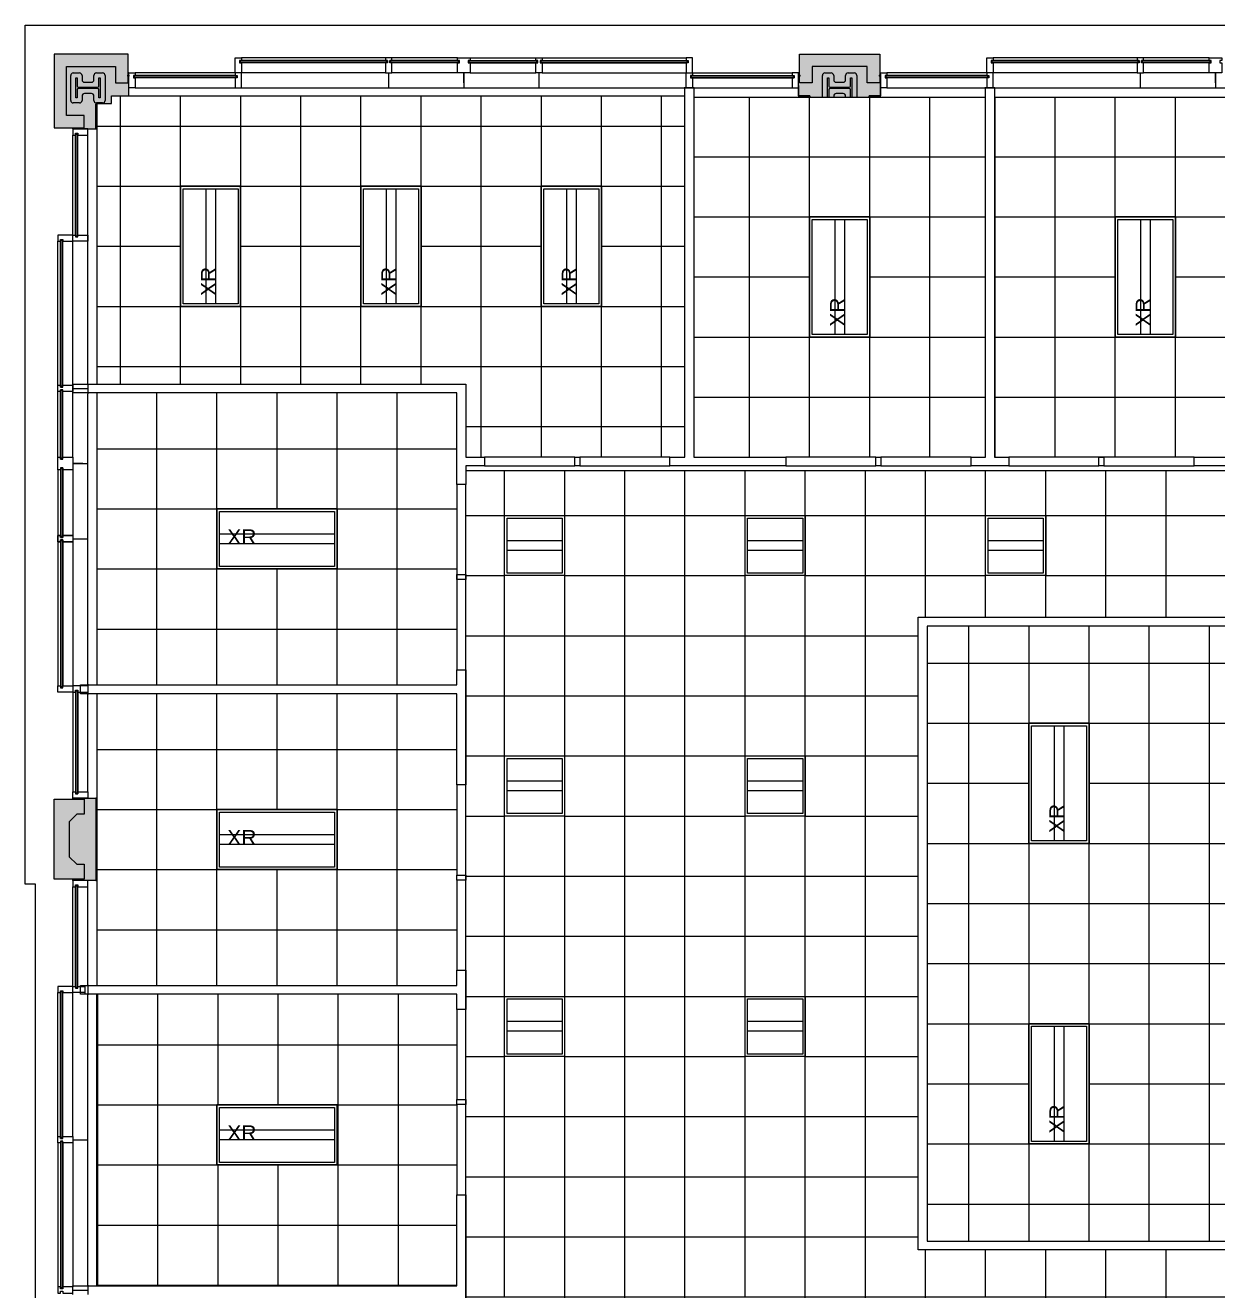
# Model space of a CAD drawing. Header units: inches. Extents: x 1724 to 6154, y -664 to 702.
# Drawn here: x 1724 to 2200, y 197 to 702 of the extents above; entities that cross this region are included whole.
import ezdxf

# ---------------------------------------------------------------- set-up
doc = ezdxf.new("R2010")
doc.units = ezdxf.units.IN
doc.header["$MEASUREMENT"] = 0
for name, color, linetype, lineweight in [('A-ANNO-NOTE', 131, 'Continuous', 9), ('A-CLNG', 13, 'Continuous', 9), ('A-CLNG-PATT', 13, 'Continuous', 9), ('A-WALL', 250, 'Continuous', 9), ('B-BASE', 250, 'Continuous', 9), ('E-LITE-EQPM', 33, 'Continuous', 9), ('I-WALL', 2, 'Continuous', 9), ('NABCA_dwg', 8, 'Continuous', 9), ('NB-PART-GWB', 250, 'Continuous', 9), ('NB-ROD-SEAL', 250, 'Continuous', 9), ('NB-WALL-EXT', 250, 'Continuous', 9), ('NB-WIND-EXT', 250, 'Continuous', 9), ('NB-WIND-MULL', 250, 'Continuous', 9), ('NB-WIND-SILL', 250, 'Continuous', 9)]:
    doc.layers.add(name, color=color, linetype=linetype, lineweight=lineweight)
doc.styles.add('Arial', font='arial.ttf', dxfattribs={"height": 6})

# ---------------------------------------------------------------- blocks, each defined once
blk = doc.blocks.new('Rectangular Ceiling Light - Recessed - New 2_x2_ - BASKET-2442823-Reflected Ceiling Plan')
at = {"layer": 'E-LITE-EQPM', "lineweight": 20}
for p, q in [((-12.74, -14.34), (-12.74, 9.66)), ((-12.74, 9.66), (11.26, 9.66)), ((-12.74, -14.34), (-12.74, 9.66)), ((-12.74, 9.66), (11.26, 9.66)), ((-11.74, -13.34), (-11.74, 8.66)), ((-11.74, 8.66), (10.26, 8.66)), ((10.26, 8.66), (10.26, -13.34)), ((11.26, 9.66), (11.26, -14.34)), ((11.26, 9.66), (11.26, -14.34)), ((10.26, -0.42), (-11.74, -0.42)), ((10.26, -4.26), (-11.74, -4.26)), ((11.26, -14.34), (-12.74, -14.34)), ((11.26, -14.34), (-12.74, -14.34)), ((10.26, -13.34), (-11.74, -13.34))]:
    blk.add_line(p, q, dxfattribs=at)
blk = doc.blocks.new('Rectangular Ceiling Light - Recessed - Existing Relocated 2_x4_ - BASKET-2505325-Reflected Ceiling Plan')
at = {"layer": 'E-LITE-EQPM', "lineweight": 20}
for p, q in [((-24.74, -14.34), (-24.74, 9.66)), ((-24.74, 9.66), (23.26, 9.66)), ((-23.74, -13.34), (-23.74, 8.66)), ((-23.74, 8.66), (22.26, 8.66)), ((22.26, 8.66), (22.26, -13.34)), ((23.26, 9.66), (23.26, -14.34)), ((22.26, -0.42), (-23.74, -0.42)), ((22.26, -4.26), (-23.74, -4.26)), ((23.26, -14.34), (-24.74, -14.34)), ((22.26, -13.34), (-23.74, -13.34))]:
    blk.add_line(p, q, dxfattribs=at)
blk = doc.blocks.new('NABCA_dwg_MA-2900-8th-120718_dwg-2391440-New Construction - Test Fit Plan-2421454-Reflected Ceiling Plan')
at = {"layer": 'B-BASE'}
for points in [[(-8359.21, -2579.48), (-8350.09, -2579.48), (-8350.09, -2569.6), (-8349.59, -2569.6), (-8349.59, -2569.35), (-8343.75, -2569.35), (-8343.75, -2566.23), (-8336.84, -2566.23), (-8336.84, -2557.1), (-8337.21, -2557.08), (-8337.21, -2549.6), (-8366.71, -2549.6), (-8366.71, -2579.1), (-8359.21, -2579.1)], [(-8060.93, -2566.73), (-8041.38, -2566.73), (-8041.38, -2566.23), (-8036.91, -2566.23), (-8036.91, -2557.68), (-8037.21, -2557.08), (-8037.21, -2549.6), (-8069.21, -2549.6), (-8069.21, -2557.1), (-8069.59, -2557.1), (-8069.59, -2566.23), (-8065.04, -2566.23), (-8065.04, -2566.73)], [(-8356.21, -2879.58), (-8350.09, -2879.58), (-8350.09, -2846.73), (-8359.21, -2846.73), (-8359.21, -2847.08), (-8366.71, -2847.08), (-8366.71, -2879.08), (-8359.21, -2879.08), (-8359.21, -2879.58), (-8359.09, -2879.58)]]:
    blk.add_hatch(color=256, dxfattribs=at).paths.add_polyline_path(points, flags=0)
for p, q in [((-8360.08, -2568.08), (-8360.08, -2558.12)), ((-8359.08, -2557.12), (-8356.58, -2557.12)), ((-8355.58, -2558.12), (-8355.58, -2559.85)), ((-8354.58, -2560.85), (-8351.85, -2560.85)), ((-8350.85, -2559.85), (-8350.85, -2558.12)), ((-8349.85, -2557.12), (-8347.35, -2557.12)), ((-8346.35, -2558.12), (-8346.35, -2568.08)), ((-8336.84, -2566.23), (-8336.84, -2561.6)), ((-8060.08, -2566.73), (-8060.08, -2558.12)), ((-8059.08, -2557.12), (-8056.58, -2557.12)), ((-8055.58, -2558.12), (-8055.58, -2559.85)), ((-8054.58, -2560.85), (-8051.85, -2560.85)), ((-8050.85, -2559.85), (-8050.85, -2558.12)), ((-8049.85, -2557.12), (-8047.35, -2557.12)), ((-8046.35, -2558.12), (-8046.35, -2566.73)), ((-8357.08, -2562.85), (-8349.35, -2562.85)), ((-8349.35, -2563.35), (-8357.08, -2563.35)), ((-8355.58, -2566.35), (-8355.58, -2568.08)), ((-8351.85, -2565.35), (-8354.58, -2565.35)), ((-8350.85, -2568.08), (-8350.85, -2566.35)), ((-8057.58, -2563.85), (-8057.58, -2566.73)), ((-8057.08, -2562.85), (-8049.35, -2562.85)), ((-8049.35, -2563.35), (-8057.08, -2563.35)), ((-8055.58, -2566.35), (-8055.58, -2566.73)), ((-8051.85, -2565.35), (-8054.58, -2565.35)), ((-8050.85, -2566.73), (-8050.85, -2566.35)), ((-8048.85, -2566.73), (-8048.85, -2563.85)), ((-8356.58, -2569.08), (-8359.08, -2569.08)), ((-8347.35, -2569.08), (-8349.85, -2569.08)), ((-8350.09, -2879.58), (-8354.71, -2879.58)), ((-8358.01, -2881.7), (-8357.41, -2881.7)), ((-8353.21, -2921.22), (-8353.21, -2882.08)), ((-8363.41, -2923.98), (-8364.01, -2923.98)), ((-8357.41, -2922.23), (-8358.01, -2922.23)), ((-8356.21, -2921.85), (-8354.4, -2921.85)), ((-8354.4, -2924.35), (-8356.21, -2924.35)), ((-8354.4, -2921.4), (-8354.4, -2921.47)), ((-8354.4, -2921.47), (-8354.4, -2924.9)), ((-8353.21, -3041.19), (-8353.21, -2925.22)), ((-8365.21, -2984.35), (-8365.21, -3041.85)), ((-8363.41, -2982.23), (-8364.01, -2982.23)), ((-8363.41, -2983.98), (-8364.01, -2983.98)), ((-8359.21, -2983.1), (-8353.21, -2983.1)), ((-8359.21, -2984.35), (-8359.21, -3041.35)), ((-8359.21, -3041.35), (-8359.21, -3041.85)), ((-8363.41, -3042.23), (-8364.01, -3042.23)), ((-8359.21, -3044.35), (-8359.21, -3041.85)), ((-8359.21, -3043.1), (-8353.21, -3043.1))]:
    blk.add_line(p, q, dxfattribs=at)
at = {"layer": 'B-BASE', "flags": 128}
for points in [[(-5935.21, -3896.6), (-5935.21, -3904.1), (-8374.21, -3904.1), (-8374.21, -2881.08), (-8378.21, -2881.08), (-8378.21, -2538.1), (-5818.21, -2538.1), (-5818.21, -2548.1)], [(-8354.66, -2574.1), (-8361.71, -2574.1), (-8361.71, -2554.6), (-8342.21, -2554.6), (-8342.21, -2561.1), (-8337.21, -2561.1), (-8337.21, -2549.6), (-8366.71, -2549.6), (-8366.71, -2579.1), (-8359.21, -2579.1), (-8359.21, -2579.48), (-8350.09, -2579.48), (-8350.09, -2569.6), (-8349.59, -2569.6)], [(-8336.84, -2566.23), (-8336.84, -2557.1), (-8337.21, -2557.1), (-8337.21, -2549.6), (-8366.71, -2549.6), (-8366.71, -2579.1), (-8354.66, -2579.1), (-8354.66, -2574.1)], [(-8065.04, -2566.73), (-8065.04, -2566.23), (-8069.59, -2566.23), (-8069.59, -2557.1), (-8069.21, -2557.1), (-8069.21, -2549.6), (-8037.21, -2549.6), (-8037.21, -2557.1), (-8036.91, -2557.68), (-8036.91, -2566.23), (-8041.38, -2566.23), (-8041.38, -2566.73)], [(-8357.58, -2563.85), (-8357.58, -2567.08), (-8358.08, -2567.08), (-8358.08, -2559.12), (-8357.58, -2559.12), (-8357.58, -2562.35)], [(-8348.85, -2562.35), (-8348.85, -2559.12), (-8348.35, -2559.12), (-8348.35, -2567.08), (-8348.85, -2567.08), (-8348.85, -2563.85)], [(-8058.08, -2566.73), (-8058.08, -2559.12), (-8057.58, -2559.12), (-8057.58, -2562.35)], [(-8048.85, -2562.35), (-8048.85, -2559.12), (-8048.35, -2559.12), (-8048.35, -2566.73)], [(-8354.71, -2579.48), (-8350.09, -2579.48), (-8350.09, -2569.6), (-8349.59, -2569.6)], [(-8353.21, -2846.73), (-8350.09, -2846.73), (-8350.09, -2879.58), (-8349.59, -2879.58)], [(-8359.21, -2981.85), (-8359.21, -2882.08), (-8358.21, -2882.08), (-8358.21, -2881.33), (-8357.21, -2881.33), (-8357.21, -2882.08), (-8353.21, -2882.08), (-8353.21, -2879.58), (-8359.21, -2879.58), (-8359.21, -2882.08)], [(-8365.21, -2981.85), (-8365.21, -2924.35), (-8364.21, -2924.35), (-8364.21, -2923.6), (-8363.21, -2923.6), (-8363.21, -2924.35), (-8359.21, -2924.35), (-8359.21, -2921.85), (-8365.21, -2921.85), (-8365.21, -2924.35)], [(-8356.21, -2924.35), (-8359.21, -2924.35), (-8359.21, -2921.85), (-8358.21, -2921.85), (-8358.21, -2922.6), (-8357.21, -2922.6), (-8357.21, -2921.85), (-8356.21, -2921.85)], [(-8363.21, -3042.6), (-8364.21, -3042.6), (-8364.21, -3041.85), (-8365.21, -3041.85), (-8365.21, -3044.35), (-8364.21, -3044.35), (-8364.21, -3043.6), (-8363.21, -3043.6), (-8363.21, -3044.35), (-8359.21, -3044.35)], [(-8359.21, -3041.85), (-8363.21, -3041.85), (-8363.21, -3042.6)]]:
    blk.add_lwpolyline(points, dxfattribs=at)
for points in [[(-8366.71, -2847.08), (-8359.21, -2847.08), (-8359.21, -2846.73), (-8350.09, -2846.73), (-8350.09, -2879.58), (-8359.21, -2879.58), (-8359.21, -2879.08), (-8366.71, -2879.08)], [(-8360.71, -2863.08), (-8360.71, -2870.08), (-8357.71, -2873.08), (-8354.71, -2873.08), (-8354.71, -2879.08), (-8366.71, -2879.08), (-8366.71, -2863.08), (-8366.71, -2847.08), (-8354.71, -2847.08), (-8354.71, -2853.08), (-8357.71, -2853.08), (-8360.71, -2856.08)], [(-8363.21, -2983.6), (-8364.21, -2983.6), (-8364.21, -2984.35), (-8365.21, -2984.35), (-8365.21, -2981.85), (-8364.21, -2981.85), (-8364.21, -2982.6), (-8363.21, -2982.6), (-8363.21, -2981.85), (-8359.21, -2981.85), (-8359.21, -2984.35), (-8363.21, -2984.35)]]:
    blk.add_lwpolyline(points, close=True, dxfattribs=at)
at = {"layer": 'B-BASE'}
for centre, radius, start, end in [((-8359.08, -2558.12), 1, 90, 180), ((-8356.58, -2558.12), 1, 0, 90), ((-8354.58, -2559.85), 1, 180, 270), ((-8351.85, -2559.85), 1, 270, 0), ((-8349.85, -2558.12), 1, 90, 180), ((-8347.35, -2558.12), 1, 0, 90), ((-8059.08, -2558.12), 1, 90, 180), ((-8056.58, -2558.12), 1, 0, 90), ((-8054.58, -2559.85), 1, 180, 270), ((-8051.85, -2559.85), 1, 270, 0), ((-8049.85, -2558.12), 1, 90, 180), ((-8047.35, -2558.12), 1, 0, 90), ((-8357.08, -2562.35), 0.5, 180, 270), ((-8357.08, -2563.85), 0.5, 90, 180), ((-8354.58, -2566.35), 1, 90, 180), ((-8351.85, -2566.35), 1, 0, 90), ((-8349.35, -2562.35), 0.5, 270, 0), ((-8349.35, -2563.85), 0.5, 0, 90), ((-8057.08, -2562.35), 0.5, 180, 270), ((-8057.08, -2563.85), 0.5, 90, 180), ((-8054.58, -2566.35), 1, 90, 180), ((-8051.85, -2566.35), 1, 0, 90), ((-8049.35, -2562.35), 0.5, 270, 0), ((-8049.35, -2563.85), 0.5, 0, 90), ((-8359.08, -2568.08), 1, 180, 270), ((-8356.58, -2568.08), 1, 270, 0), ((-8349.85, -2568.08), 1, 180, 270), ((-8347.35, -2568.08), 1, 270, 0), ((-8358.63, -2879.31), 0.419, 320.0218, 33.3522), ((-8358.5, -2879.31), 0.419, 320.0218, 33.3522), ((-8358.33, -2879.31), 0.419, 320.0218, 33.3522), ((-8358.13, -2879.31), 0.419, 320.0218, 33.3522), ((-8357.91, -2879.31), 0.419, 320.0218, 33.3522)]:
    blk.add_arc(centre, radius, start, end, dxfattribs=at)
blk.add_ellipse((-8357.07, -2879.32), major_axis=(0.333, 0), ratio=0.724983, dxfattribs=at)
at = {"layer": 'NB-PART-GWB', "flags": 128}
for points in [[(-8069.59, -2562.1), (-8069.59, -2566.23), (-8065.04, -2566.23), (-8065.04, -2566.73)], [(-8041.38, -2566.73), (-8041.38, -2566.23), (-8036.84, -2566.23), (-8036.84, -2562.1)]]:
    blk.add_lwpolyline(points, dxfattribs=at)
at = {"layer": 'NB-ROD-SEAL'}
for centre, start, end in [((-8337.11, -2556.81), 236.6478, 309.9782), ((-8337.11, -2556.94), 236.6478, 309.9782), ((-8337.11, -2557.11), 236.6478, 309.9782), ((-8337.11, -2557.3), 236.6478, 309.9782), ((-8337.11, -2557.53), 236.6478, 309.9782), ((-8069.32, -2556.78), 230.0218, 303.3522), ((-8069.32, -2556.92), 230.0218, 303.3522), ((-8069.32, -2557.08), 230.0218, 303.3522), ((-8069.32, -2557.28), 230.0218, 303.3522), ((-8069.32, -2557.5), 230.0218, 303.3522), ((-8037.11, -2556.81), 236.6478, 309.9782), ((-8037.11, -2556.94), 236.6478, 309.9782), ((-8037.11, -2557.11), 236.6478, 309.9782), ((-8037.11, -2557.3), 236.6478, 309.9782), ((-8037.11, -2557.53), 236.6478, 309.9782), ((-8359.53, -2579.21), 320.0218, 33.3522), ((-8359.4, -2579.21), 320.0218, 33.3522), ((-8359.23, -2579.21), 320.0218, 33.3522), ((-8359.04, -2579.21), 320.0218, 33.3522), ((-8358.81, -2579.21), 320.0218, 33.3522), ((-8359.51, -2847), 326.6478, 39.9782), ((-8359.37, -2847), 326.6478, 39.9782), ((-8359.2, -2847), 326.6478, 39.9782), ((-8359.01, -2847), 326.6478, 39.9782), ((-8358.78, -2847), 326.6478, 39.9782)]:
    blk.add_arc(centre, 0.419, start, end, dxfattribs=at)
for centre, major_axis in [((-8337.09, -2558.24), (0, 0.333)), ((-8069.33, -2558.21), (0, 0.333)), ((-8037.09, -2558.24), (0, 0.333)), ((-8358.1, -2579.22), (0.333, 0)), ((-8358.07, -2846.98), (0.333, 0))]:
    blk.add_ellipse(centre, major_axis=major_axis, ratio=0.724983, dxfattribs=at)
at = {"layer": 'NB-WALL-EXT', "flags": 128}
blk.add_lwpolyline([(-8069.21, -2549.6), (-8037.21, -2549.6), (-8037.21, -2561.1), (-8042.21, -2561.1), (-8042.21, -2554.6), (-8064.21, -2554.6), (-8064.21, -2561.1), (-8069.21, -2561.1)], close=True, dxfattribs=at)
at = {"layer": 'NB-WIND-EXT'}
for p, q in [((-8233.71, -2552.3), (-8292.71, -2552.3)), ((-8233.71, -2552.9), (-8292.71, -2552.9)), ((-8292.34, -2552.9), (-8292.34, -2552.3)), ((-8233.71, -2552.1), (-8291.96, -2552.1)), ((-8233.71, -2553.1), (-8291.96, -2553.1)), ((-8234.09, -2552.9), (-8234.09, -2552.3)), ((-8204.96, -2552.1), (-8232.71, -2552.1)), ((-8204.96, -2552.3), (-8232.71, -2552.3)), ((-8204.96, -2552.9), (-8232.71, -2552.9)), ((-8204.96, -2553.1), (-8232.71, -2553.1)), ((-8232.34, -2552.9), (-8232.34, -2552.3)), ((-8205.34, -2552.9), (-8205.34, -2552.3)), ((-8201.46, -2552.1), (-8173.71, -2552.1)), ((-8201.46, -2552.3), (-8173.71, -2552.3)), ((-8201.46, -2552.9), (-8173.71, -2552.9)), ((-8201.46, -2553.1), (-8173.71, -2553.1)), ((-8201.09, -2552.9), (-8201.09, -2552.3)), ((-8174.09, -2552.9), (-8174.09, -2552.3)), ((-8172.71, -2552.1), (-8114.46, -2552.1)), ((-8172.71, -2552.3), (-8113.71, -2552.3)), ((-8172.71, -2552.9), (-8113.71, -2552.9)), ((-8172.71, -2553.1), (-8114.46, -2553.1)), ((-8172.34, -2552.9), (-8172.34, -2552.3)), ((-8114.09, -2552.9), (-8114.09, -2552.3)), ((-7933.71, -2552.3), (-7992.71, -2552.3)), ((-7933.71, -2552.9), (-7992.71, -2552.9)), ((-7992.34, -2552.9), (-7992.34, -2552.3)), ((-7933.71, -2552.1), (-7991.96, -2552.1)), ((-7933.71, -2553.1), (-7991.96, -2553.1)), ((-7934.09, -2552.9), (-7934.09, -2552.3)), ((-7904.96, -2552.1), (-7932.71, -2552.1)), ((-7904.96, -2552.3), (-7932.71, -2552.3)), ((-7904.96, -2552.9), (-7932.71, -2552.9)), ((-7904.96, -2553.1), (-7932.71, -2553.1)), ((-7932.34, -2552.9), (-7932.34, -2552.3)), ((-7905.34, -2552.9), (-7905.34, -2552.3)), ((-8294.46, -2558.1), (-8335.09, -2558.1)), ((-8293.71, -2558.3), (-8335.09, -2558.3)), ((-8293.71, -2558.9), (-8335.09, -2558.9)), ((-8294.46, -2559.1), (-8335.09, -2559.1)), ((-8334.71, -2558.3), (-8334.71, -2558.9)), ((-8294.09, -2558.9), (-8294.09, -2558.3)), ((-8112.71, -2558.3), (-8071.34, -2558.3)), ((-8112.71, -2558.9), (-8071.34, -2558.9)), ((-8112.34, -2558.9), (-8112.34, -2558.3)), ((-8111.96, -2558.1), (-8071.34, -2558.1)), ((-8111.96, -2559.1), (-8071.34, -2559.1)), ((-8071.71, -2558.3), (-8071.71, -2558.9)), ((-7994.46, -2558.1), (-8035.09, -2558.1)), ((-7993.71, -2558.3), (-8035.09, -2558.3)), ((-7993.71, -2558.9), (-8035.09, -2558.9)), ((-7994.46, -2559.1), (-8035.09, -2559.1)), ((-8034.71, -2558.3), (-8034.71, -2558.9)), ((-7994.09, -2558.9), (-7994.09, -2558.3)), ((-8358.21, -2621.85), (-8358.21, -2581.23)), ((-8358.01, -2622.6), (-8358.01, -2581.23)), ((-8358.01, -2581.6), (-8357.41, -2581.6)), ((-8357.41, -2622.6), (-8357.41, -2581.23)), ((-8357.21, -2621.85), (-8357.21, -2581.23)), ((-8357.41, -2622.23), (-8358.01, -2622.23)), ((-8364.21, -2682.6), (-8364.21, -2624.35)), ((-8364.01, -2682.6), (-8364.01, -2623.6)), ((-8363.41, -2623.98), (-8364.01, -2623.98)), ((-8363.41, -2682.6), (-8363.41, -2623.6)), ((-8363.21, -2682.6), (-8363.21, -2624.35)), ((-8363.41, -2682.23), (-8364.01, -2682.23)), ((-8364.21, -2711.35), (-8364.21, -2683.6)), ((-8364.01, -2711.35), (-8364.01, -2683.6)), ((-8363.41, -2683.98), (-8364.01, -2683.98)), ((-8363.41, -2711.35), (-8363.41, -2683.6)), ((-8363.21, -2711.35), (-8363.21, -2683.6)), ((-8363.41, -2710.98), (-8364.01, -2710.98)), ((-8364.21, -2714.85), (-8364.21, -2742.6)), ((-8364.01, -2714.85), (-8364.01, -2742.6)), ((-8363.41, -2715.23), (-8364.01, -2715.23)), ((-8363.41, -2714.85), (-8363.41, -2742.6)), ((-8363.21, -2714.85), (-8363.21, -2742.6)), ((-8363.41, -2742.23), (-8364.01, -2742.23)), ((-8364.21, -2743.6), (-8364.21, -2801.85)), ((-8364.01, -2743.6), (-8364.01, -2802.6)), ((-8363.41, -2743.98), (-8364.01, -2743.98)), ((-8363.41, -2743.6), (-8363.41, -2802.6)), ((-8363.21, -2743.6), (-8363.21, -2801.85)), ((-8363.41, -2802.23), (-8364.01, -2802.23)), ((-8358.01, -2803.6), (-8358.01, -2844.98)), ((-8357.41, -2803.98), (-8358.01, -2803.98)), ((-8357.41, -2803.6), (-8357.41, -2844.98)), ((-8358.21, -2804.35), (-8358.21, -2844.98)), ((-8357.21, -2804.35), (-8357.21, -2844.98)), ((-8358.01, -2844.6), (-8357.41, -2844.6)), ((-8358.01, -2922.6), (-8358.01, -2881.33)), ((-8357.41, -2922.6), (-8357.41, -2881.33)), ((-8357.21, -2921.85), (-8357.21, -2881.33)), ((-8364.21, -2982.6), (-8364.21, -2924.35)), ((-8364.01, -2982.6), (-8364.01, -2923.6)), ((-8363.41, -2982.6), (-8363.41, -2923.6)), ((-8363.21, -2982.6), (-8363.21, -2924.35)), ((-8364.21, -2984.35), (-8364.21, -3042.6)), ((-8364.01, -2983.6), (-8364.01, -3042.6)), ((-8363.41, -2983.6), (-8363.41, -3042.6)), ((-8363.21, -2984.35), (-8363.21, -3042.6))]:
    blk.add_line(p, q, dxfattribs=at)
at = {"layer": 'NB-WIND-EXT', "flags": 128}
blk.add_lwpolyline([(-8358.21, -2881.33), (-8358.21, -2921.85), (-8358.21, -2882.08)], dxfattribs=at)
at = {"layer": 'NB-WIND-MULL'}
for p, q in [((-8359.21, -2681.85), (-8359.21, -2684.35)), ((-8353.21, -2801.85), (-8356.21, -2801.85)), ((-8356.21, -2804.35), (-8353.21, -2804.35))]:
    blk.add_line(p, q, dxfattribs=at)
at = {"layer": 'NB-WIND-MULL', "flags": 128}
for points in [[(-8291.96, -2551.1), (-8291.96, -2552.1), (-8292.71, -2552.1), (-8292.71, -2553.1), (-8291.96, -2553.1), (-8291.96, -2557.1), (-8294.46, -2557.1), (-8294.46, -2551.1)], [(-8232.71, -2553.1), (-8232.71, -2552.1), (-8231.96, -2552.1), (-8231.96, -2551.1), (-8234.46, -2551.1), (-8234.46, -2552.1), (-8233.71, -2552.1), (-8233.71, -2553.1), (-8234.46, -2553.1), (-8234.46, -2557.1), (-8231.96, -2557.1), (-8231.96, -2553.1)], [(-8204.96, -2553.1), (-8204.96, -2552.1), (-8205.71, -2552.1), (-8205.71, -2551.1), (-8200.71, -2551.1), (-8200.71, -2552.1), (-8201.46, -2552.1), (-8201.46, -2553.1), (-8200.71, -2553.1), (-8200.71, -2557.1), (-8205.71, -2557.1), (-8205.71, -2553.1)], [(-8173.71, -2553.1), (-8173.71, -2552.1), (-8174.46, -2552.1), (-8174.46, -2551.1), (-8171.96, -2551.1), (-8171.96, -2552.1), (-8172.71, -2552.1), (-8172.71, -2553.1), (-8171.96, -2553.1), (-8171.96, -2557.1), (-8174.46, -2557.1), (-8174.46, -2553.1)], [(-8114.46, -2551.1), (-8114.46, -2552.1), (-8113.71, -2552.1), (-8113.71, -2553.1), (-8114.46, -2553.1), (-8114.46, -2557.1), (-8111.96, -2557.1), (-8111.96, -2551.1)], [(-7991.96, -2551.1), (-7991.96, -2552.1), (-7992.71, -2552.1), (-7992.71, -2553.1), (-7991.96, -2553.1), (-7991.96, -2557.1), (-7994.46, -2557.1), (-7994.46, -2551.1)], [(-7932.71, -2553.1), (-7932.71, -2552.1), (-7931.96, -2552.1), (-7931.96, -2551.1), (-7934.46, -2551.1), (-7934.46, -2552.1), (-7933.71, -2552.1), (-7933.71, -2553.1), (-7934.46, -2553.1), (-7934.46, -2557.1), (-7931.96, -2557.1), (-7931.96, -2553.1)], [(-7904.96, -2553.1), (-7904.96, -2552.1), (-7905.71, -2552.1), (-7905.71, -2551.1), (-7900.71, -2551.1), (-7900.71, -2552.1), (-7901.46, -2552.1), (-7901.46, -2553.1), (-7900.71, -2553.1), (-7900.71, -2557.1), (-7905.71, -2557.1), (-7905.71, -2553.1)], [(-8334.34, -2557.1), (-8334.34, -2558.1), (-8335.09, -2558.1), (-8335.09, -2559.1), (-8334.34, -2559.1), (-8334.34, -2563.1), (-8336.84, -2563.1), (-8336.84, -2557.1)], [(-8294.46, -2557.1), (-8294.46, -2558.1), (-8293.71, -2558.1), (-8293.71, -2559.1), (-8294.46, -2559.1), (-8294.46, -2563.1), (-8291.96, -2563.1), (-8291.96, -2557.1)], [(-8072.09, -2557.1), (-8072.09, -2558.1), (-8071.34, -2558.1), (-8071.34, -2559.1), (-8072.09, -2559.1), (-8072.09, -2563.1), (-8069.59, -2563.1), (-8069.59, -2557.1)], [(-8034.34, -2557.1), (-8034.34, -2558.1), (-8035.09, -2558.1), (-8035.09, -2559.1), (-8034.34, -2559.1), (-8034.34, -2563.1), (-8036.84, -2563.1), (-8036.84, -2557.1)], [(-8359.21, -2581.98), (-8358.21, -2581.98), (-8358.21, -2581.23), (-8357.21, -2581.23), (-8357.21, -2581.98), (-8353.21, -2581.98), (-8353.21, -2579.48), (-8359.21, -2579.48)], [(-8365.21, -2624.35), (-8364.21, -2624.35), (-8364.21, -2623.6), (-8363.21, -2623.6), (-8363.21, -2624.35), (-8359.21, -2624.35), (-8359.21, -2621.85), (-8365.21, -2621.85)], [(-8359.21, -2621.85), (-8358.21, -2621.85), (-8358.21, -2622.6), (-8357.21, -2622.6), (-8357.21, -2621.85), (-8353.21, -2621.85), (-8353.21, -2624.35), (-8359.21, -2624.35)], [(-8363.21, -2714.85), (-8364.21, -2714.85), (-8364.21, -2715.6), (-8365.21, -2715.6), (-8365.21, -2710.6), (-8364.21, -2710.6), (-8364.21, -2711.35), (-8363.21, -2711.35), (-8363.21, -2710.6), (-8359.21, -2710.6), (-8359.21, -2715.6), (-8363.21, -2715.6)], [(-8363.21, -2743.6), (-8364.21, -2743.6), (-8364.21, -2744.35), (-8365.21, -2744.35), (-8365.21, -2741.85), (-8364.21, -2741.85), (-8364.21, -2742.6), (-8363.21, -2742.6), (-8363.21, -2741.85), (-8359.21, -2741.85), (-8359.21, -2744.35), (-8363.21, -2744.35)], [(-8365.21, -2801.85), (-8364.21, -2801.85), (-8364.21, -2802.6), (-8363.21, -2802.6), (-8363.21, -2801.85), (-8359.21, -2801.85), (-8359.21, -2804.35), (-8365.21, -2804.35)], [(-8359.21, -2844.23), (-8358.21, -2844.23), (-8358.21, -2844.98), (-8357.21, -2844.98), (-8357.21, -2844.23), (-8353.21, -2844.23), (-8353.21, -2846.73), (-8359.21, -2846.73)]]:
    blk.add_lwpolyline(points, close=True, dxfattribs=at)
for points in [[(-8114.46, -2563.1), (-8114.46, -2557.1), (-8111.96, -2557.1), (-8111.96, -2558.1), (-8112.71, -2558.1), (-8112.71, -2559.1), (-8111.96, -2559.1), (-8111.96, -2563.1)], [(-7991.96, -2563.1), (-7991.96, -2557.1), (-7994.46, -2557.1), (-7994.46, -2558.1), (-7993.71, -2558.1), (-7993.71, -2559.1), (-7994.46, -2559.1), (-7994.46, -2563.1)], [(-8363.21, -2683.6), (-8364.21, -2683.6), (-8364.21, -2684.35), (-8365.21, -2684.35), (-8365.21, -2681.85), (-8364.21, -2681.85), (-8364.21, -2682.6), (-8363.21, -2682.6), (-8363.21, -2681.85), (-8359.21, -2681.85)], [(-8359.21, -2684.35), (-8363.21, -2684.35), (-8363.21, -2683.6)], [(-8359.21, -2741.85), (-8363.21, -2741.85), (-8363.21, -2742.6), (-8364.21, -2742.6), (-8364.21, -2741.85), (-8365.21, -2741.85), (-8365.21, -2744.35), (-8364.21, -2744.35), (-8364.21, -2743.6), (-8363.21, -2743.6), (-8363.21, -2744.35), (-8359.21, -2744.35)], [(-8356.21, -2801.85), (-8359.21, -2801.85), (-8359.21, -2804.35), (-8358.21, -2804.35), (-8358.21, -2803.6), (-8357.21, -2803.6), (-8357.21, -2804.35), (-8356.21, -2804.35)]]:
    blk.add_lwpolyline(points, dxfattribs=at)
at = {"layer": 'NB-WIND-SILL'}
for p, q in [((-8234.46, -2551.1), (-8291.96, -2551.1)), ((-8205.71, -2551.1), (-8231.96, -2551.1)), ((-8200.71, -2551.1), (-8174.46, -2551.1)), ((-8171.97, -2551.1), (-8114.46, -2551.1)), ((-7934.46, -2551.1), (-7991.96, -2551.1)), ((-7905.71, -2551.1), (-7931.96, -2551.1)), ((-8294.46, -2557.1), (-8334.34, -2557.1)), ((-8234.46, -2557.1), (-8291.96, -2557.1)), ((-8233.21, -2557.1), (-8233.21, -2563.1)), ((-8205.71, -2557.1), (-8231.96, -2557.1)), ((-8200.71, -2557.1), (-8174.46, -2557.1)), ((-8173.21, -2557.1), (-8173.21, -2563.1)), ((-8171.97, -2557.1), (-8114.46, -2557.1)), ((-8111.96, -2557.1), (-8072.09, -2557.1)), ((-7994.46, -2557.1), (-8034.34, -2557.1)), ((-7934.46, -2557.1), (-7991.96, -2557.1)), ((-7933.21, -2557.1), (-7933.21, -2563.1)), ((-7905.71, -2557.1), (-7931.96, -2557.1)), ((-8334.34, -2563.1), (-8115.21, -2563.1)), ((-8111.21, -2563.1), (-8069.59, -2563.1)), ((-8069.59, -2566.23), (-8069.59, -2566.73)), ((-8036.84, -2566.73), (-8036.84, -2566.23)), ((-8034.34, -2563.1), (-7995.21, -2563.1)), ((-7991.21, -2563.1), (-7875.21, -2563.1)), ((-8353.21, -2681.26), (-8353.21, -2579.48)), ((-8350.09, -2579.48), (-8349.59, -2579.48)), ((-8359.21, -2621.85), (-8359.21, -2581.98)), ((-8365.21, -2681.86), (-8365.21, -2624.35)), ((-8359.21, -2681.35), (-8359.21, -2624.35)), ((-8359.21, -2681.86), (-8359.21, -2681.35)), ((-8365.21, -2710.6), (-8365.21, -2684.35)), ((-8359.21, -2683.1), (-8353.21, -2683.1)), ((-8359.21, -2684.85), (-8359.21, -2684.35)), ((-8359.21, -2710.6), (-8359.21, -2684.85)), ((-8353.21, -2801.24), (-8353.21, -2685.26)), ((-8365.21, -2715.6), (-8365.21, -2741.85)), ((-8359.21, -2715.6), (-8359.21, -2801.85)), ((-8359.21, -2743.1), (-8353.21, -2743.1)), ((-8365.21, -2744.35), (-8365.21, -2801.85)), ((-8359.21, -2804.35), (-8359.21, -2844.23)), ((-8353.21, -2844.23), (-8353.21, -2805.24)), ((-8349.59, -2846.73), (-8350.09, -2846.73))]:
    blk.add_line(p, q, dxfattribs=at)
at = {"layer": 'NB-WIND-SILL', "flags": 128}
for points in [[(-8203.21, -2557.1), (-8203.21, -2561.1), (-8203.21, -2557.1), (-8203.21, -2563.1)], [(-7903.21, -2557.1), (-7903.21, -2561.1), (-7903.21, -2557.1), (-7903.21, -2563.1)], [(-8359.21, -2713.1), (-8355.21, -2713.1), (-8359.21, -2713.1), (-8353.21, -2713.1)]]:
    blk.add_lwpolyline(points, dxfattribs=at)
blk = doc.blocks.new('NABCA_dwg-2391440-Reflected Ceiling Plan')
at = {"layer": 'A-WALL', "color": 7, "lineweight": 20}
for p, q in [((1987.52, 677.4), (1987.27, 677.4)), ((1991.02, 677.4), (1987.52, 677.4)), ((1991.27, 677.4), (1991.02, 677.4)), ((2107.52, 677.4), (2107.27, 677.4)), ((2111.02, 677.4), (2107.52, 677.4)), ((2111.27, 677.4), (2111.02, 677.4)), ((1749.27, 559.23), (1749.27, 559.15)), ((1749.27, 559.15), (1749.27, 555.65)), ((1749.27, 555.65), (1749.27, 555.23)), ((1749.27, 439.26), (1749.27, 439.01)), ((1749.27, 439.01), (1749.27, 435.51)), ((1749.27, 435.51), (1749.27, 435.26)), ((1749.27, 319.28), (1749.27, 319.03)), ((1749.27, 319.03), (1749.27, 315.53)), ((1749.27, 315.53), (1749.27, 315.28)), ((1749.27, 199.3), (1749.27, 199.15)), ((1749.27, 199.15), (1749.27, 195.65))]:
    blk.add_line(p, q, dxfattribs=at)
blk.add_blockref('NABCA_dwg_MA-2900-8th-120718_dwg-2391440-New Construction - Test Fit Plan-2421454-Reflected Ceiling Plan', (10102.48, 3240.5))

msp = doc.modelspace()

# ---------------------------------------------------------------- hatches: boundary and pattern name
at = {"layer": 'A-CLNG-PATT', "lineweight": 13}
h = msp.add_hatch(dxfattribs=at)
h.set_pattern_fill('FP_33', color=256, style=0, pattern_type=2)
h.set_pattern_definition([(0, (1882.21, 590.147), (0, -24), []), (270, (1882.21, 590.147), (-24, -1e-15), [])])
h.paths.add_polyline_path([(1900.02, 530.02), (1987.52, 530.02), (1987.52, 674.27), (1758.73, 674.27), (1758.73, 671.15), (1752.9, 671.15), (1752.9, 559.15), (1900.02, 559.15), (1900.02, 540.3)], flags=0)
h.paths.add_polyline_path([(1810.21, 590.15), (1786.21, 590.15), (1786.21, 638.15), (1810.21, 638.15), (1810.21, 625.74)], flags=0)
h.paths.add_polyline_path([(1858.21, 590.15), (1858.21, 638.15), (1882.21, 638.15), (1882.21, 590.15)], flags=0)
h.paths.add_polyline_path([(1954.21, 590.15), (1930.21, 590.15), (1930.21, 638.15), (1954.21, 638.15)], flags=0)
h = msp.add_hatch(dxfattribs=at)
h.set_pattern_fill('FP_34', color=256, style=0, pattern_type=2)
h.set_pattern_definition([(270, (2061.273, 601.897), (-24, -1e-15), []), (180, (2061.273, 601.897), (3e-15, 24), [])])
h.paths.add_polyline_path([(2065.77, 530.02), (2107.52, 530.02), (2107.52, 673.77), (1991.02, 673.77), (1991.02, 530.02), (2063.77, 530.02)], flags=0)
h.paths.add_polyline_path([(2061.27, 577.9), (2037.27, 577.9), (2037.27, 625.9), (2061.27, 625.9)], flags=0)
h = msp.add_hatch(dxfattribs=at)
h.set_pattern_fill('FP_35', color=256, style=0, pattern_type=2)
h.set_pattern_definition([(270, (2159.273, 601.897), (-24, -1e-15), []), (180, (2159.273, 601.897), (3e-15, 24), [])])
h.paths.add_polyline_path([(2190.77, 530.02), (2227.52, 530.02), (2227.52, 673.77), (2111.02, 673.77), (2111.02, 530.02), (2159.27, 530.02)], flags=0)
h.paths.add_polyline_path([(2183.27, 577.9), (2159.27, 577.9), (2159.27, 625.9), (2183.27, 625.9)], flags=0)
h = msp.add_hatch(dxfattribs=at)
h.set_pattern_fill('FP_32', color=256, style=0, pattern_type=2)
h.set_pattern_definition([(180, (1824.71, 485.327), (3e-15, 24), []), (90, (1824.71, 485.327), (24, -1e-15), [])])
h.paths.add_polyline_path([(1842.47, 439.01), (1896.52, 439.01), (1896.52, 555.65), (1752.9, 555.65), (1752.9, 439.01)], flags=0)
h.paths.add_polyline_path([(1842.47, 485.33), (1800.71, 485.33), (1800.71, 509.33), (1848.71, 509.33), (1848.71, 485.33)], flags=0)
h = msp.add_hatch(dxfattribs=at)
h.set_pattern_fill('FP_52', color=256, style=0, pattern_type=2)
h.set_pattern_definition([(0, (2755.523, 26.647), (0, -24), []), (270, (2755.523, 26.647), (-24, -1e-15), [])])
h.paths.add_polyline_path([(1960.52, -160.48), (1960.52, 153.15), (2283.52, 153.15), (2283.52, 213.46), (2080.65, 213.46), (2080.65, 466.02), (2767.02, 466.02), (2767.02, 314.52), (2569.02, 314.5), (2569.02, 154.02), (2947.52, 154.02), (2947.52, 314.52), (2827.52, 314.52), (2827.52, 524.52), (1900.02, 524.52), (1900.02, -160.48), (1939.52, -160.48)], flags=0)
h.paths.add_polyline_path([(1939.52, -117.35), (1915.52, -117.35), (1915.52, -93.35), (1939.52, -93.35), (1939.52, -100.89)], flags=0)
h.paths.add_polyline_path([(1915.52, -21.35), (1915.52, 2.65), (1939.52, 2.65), (1939.52, -21.35), (1917, -21.35)], flags=0)
h.paths.add_polyline_path([(1915.52, 74.65), (1915.52, 98.65), (1939.52, 98.65), (1939.52, 74.65), (1930.25, 74.65)], flags=0)
h.paths.add_polyline_path([(1915.52, 170.65), (1915.52, 194.65), (1939.52, 194.65), (1939.52, 170.65), (1916.65, 170.65)], flags=0)
h.paths.add_polyline_path([(2131.52, 170.65), (2107.52, 170.65), (2107.52, 194.65), (2131.52, 194.65), (2131.52, 173.5)], flags=0)
h.paths.add_polyline_path([(2020.67, 170.65), (2011.52, 170.65), (2011.52, 194.65), (2035.52, 194.65), (2035.52, 170.65)], flags=0)
h.paths.add_polyline_path([(2203.52, 170.65), (2203.52, 194.65), (2227.52, 194.65), (2227.52, 170.65)], flags=0)
h.paths.add_polyline_path([(2779.52, 170.65), (2779.52, 194.65), (2803.52, 194.65), (2803.52, 170.65), (2792.87, 170.65)], flags=0)
h.paths.add_polyline_path([(2899.52, 170.65), (2899.52, 194.65), (2923.52, 194.65), (2923.52, 170.65), (2911.67, 170.65)], flags=0)
h.paths.add_polyline_path([(2707.52, 218.65), (2707.52, 266.65), (2731.52, 266.65), (2731.52, 218.65)], flags=0)
h.paths.add_polyline_path([(2635.52, 218.65), (2611.52, 218.65), (2611.52, 266.65), (2635.52, 266.65), (2635.52, 255.14)], flags=0)
h.paths.add_polyline_path([(2899.52, 266.4), (2875.52, 266.4), (2875.52, 290.4), (2923.52, 290.4), (2923.52, 266.4), (2911.67, 266.4)], flags=0)
h.paths.add_polyline_path([(1915.52, 290.65), (1915.52, 314.65), (1939.52, 314.65), (1939.52, 290.65), (1917.3, 290.65)], flags=0)
h.paths.add_polyline_path([(2028.37, 290.65), (2011.52, 290.65), (2011.52, 314.65), (2035.52, 314.65), (2035.52, 290.65)], flags=0)
h.paths.add_polyline_path([(2803.52, 290.65), (2779.52, 290.65), (2779.52, 314.65), (2803.52, 314.65), (2803.52, 314.52)], flags=0)
h.paths.add_polyline_path([(1915.52, 386.65), (1915.52, 410.65), (1939.52, 410.65), (1939.52, 386.65), (1925.63, 386.65)], flags=0)
h.paths.add_polyline_path([(2011.52, 386.65), (2011.52, 410.65), (2035.52, 410.65), (2035.52, 386.65), (2015.97, 386.65)], flags=0)
h.paths.add_polyline_path([(2779.52, 386.65), (2779.52, 410.65), (2803.52, 410.65), (2803.52, 386.65), (2784.94, 386.65)], flags=0)
h.paths.add_polyline_path([(1915.52, 482.65), (1915.52, 506.65), (1939.52, 506.65), (1939.52, 482.65), (1930.13, 482.65)], flags=0)
h.paths.add_polyline_path([(2011.52, 482.65), (2011.52, 506.65), (2035.52, 506.65), (2035.52, 482.65)], flags=0)
h.paths.add_polyline_path([(2107.52, 482.65), (2107.52, 506.65), (2131.52, 506.65), (2131.52, 482.65)], flags=0)
h.paths.add_polyline_path([(2299.52, 482.65), (2299.52, 506.65), (2323.52, 506.65), (2323.52, 482.65), (2317.67, 482.65)], flags=0)
h.paths.add_polyline_path([(2779.52, 482.65), (2779.52, 506.65), (2803.52, 506.65), (2803.52, 482.65), (2792.87, 482.65)], flags=0)
h.paths.add_polyline_path([(2419.52, 482.65), (2395.52, 482.65), (2395.52, 506.65), (2419.52, 506.65), (2419.52, 483.91)], flags=0)
h.paths.add_polyline_path([(2587.52, 482.65), (2587.52, 506.65), (2611.52, 506.65), (2611.52, 482.65)], flags=0)
h.paths.add_polyline_path([(2515.52, 482.65), (2491.52, 482.65), (2491.52, 506.65), (2515.52, 506.65), (2515.52, 485.34)], flags=0)
h.paths.add_polyline_path([(2203.52, 482.65), (2203.52, 506.65), (2227.52, 506.65), (2227.52, 482.65)], flags=0)
h.paths.add_polyline_path([(2683.52, 482.65), (2683.52, 506.65), (2707.52, 506.65), (2707.52, 482.65)], flags=0)
h = msp.add_hatch(dxfattribs=at)
h.set_pattern_fill('FP_48', color=256, style=0, pattern_type=2)
h.set_pattern_definition([(270, (2196.835, 327.74), (-24, -1e-15), []), (180, (2196.835, 327.74), (3e-15, 24), [])])
h.paths.add_polyline_path([(2283.52, 216.96), (2283.52, 462.52), (2084.15, 462.52), (2084.15, 216.96), (2275.27, 216.96)], flags=0)
h.paths.add_polyline_path([(2124.84, 255.74), (2124.84, 303.74), (2148.84, 303.74), (2148.84, 255.74)], flags=0)
h.paths.add_polyline_path([(2220.84, 255.74), (2220.84, 303.74), (2244.84, 303.74), (2244.84, 255.74)], flags=0)
h.paths.add_polyline_path([(2148.84, 375.74), (2124.84, 375.74), (2124.84, 423.74), (2148.84, 423.74), (2148.84, 412.07)], flags=0)
h.paths.add_polyline_path([(2244.84, 375.74), (2220.84, 375.74), (2220.84, 423.74), (2244.84, 423.74), (2244.84, 412.07)], flags=0)
h = msp.add_hatch(dxfattribs=at)
h.set_pattern_fill('FP_31', color=256, style=0, pattern_type=2)
h.set_pattern_definition([(0, (1824.71, 365.27), (0, -24), []), (270, (1824.71, 365.27), (-24, -1e-15), [])])
h.paths.add_polyline_path([(1842.47, 319.03), (1896.52, 319.03), (1896.52, 435.51), (1752.9, 435.51), (1752.9, 319.03)], flags=0)
h.paths.add_polyline_path([(1848.71, 365.27), (1800.71, 365.27), (1800.71, 389.27), (1848.71, 389.27)], flags=0)
h = msp.add_hatch(dxfattribs=at)
h.set_pattern_fill('FP_30', color=256, style=0, pattern_type=2)
h.set_pattern_definition([(0, (1825.173, 247.34), (0, -24), []), (270, (1825.173, 247.34), (-24, -1e-15), [])])
h.paths.add_polyline_path([(1752.82, 199.15), (1896.52, 199.15), (1896.52, 315.53), (1752.82, 315.53), (1752.82, 247.34)], flags=0)
h.paths.add_polyline_path([(1848.71, 247.34), (1800.71, 247.34), (1800.71, 271.34), (1848.71, 271.34), (1848.71, 265.51)], flags=0)

# ---------------------------------------------------------------- linework, layer by layer
at = {"layer": 'A-CLNG', "lineweight": 13}
for p, q in [((1758.73, 671.15), (1758.73, 674.27)), ((1758.73, 674.27), (1987.52, 674.27)), ((1991.02, 673.77), (2107.52, 673.77)), ((2111.02, 673.77), (2227.52, 673.77)), ((1752.9, 671.15), (1758.73, 671.15)), ((1752.9, 559.15), (1752.9, 671.15)), ((1786.21, 638.15), (1786.21, 590.15)), ((1810.21, 638.15), (1786.21, 638.15)), ((1810.21, 590.15), (1810.21, 638.15)), ((1858.21, 638.15), (1858.21, 590.15)), ((1882.21, 638.15), (1858.21, 638.15)), ((1882.21, 590.15), (1882.21, 638.15)), ((1930.21, 638.15), (1930.21, 590.15)), ((1954.21, 638.15), (1930.21, 638.15)), ((1954.21, 590.15), (1954.21, 638.15)), ((2037.27, 625.9), (2037.27, 577.9)), ((2061.27, 625.9), (2037.27, 625.9)), ((2061.27, 577.9), (2061.27, 625.9)), ((2159.27, 625.9), (2159.27, 577.9)), ((2183.27, 625.9), (2159.27, 625.9)), ((2183.27, 577.9), (2183.27, 625.9)), ((1786.21, 590.15), (1810.21, 590.15)), ((1858.21, 590.15), (1882.21, 590.15)), ((1930.21, 590.15), (1954.21, 590.15)), ((2037.27, 577.9), (2061.27, 577.9)), ((2159.27, 577.9), (2183.27, 577.9)), ((1752.9, 439.01), (1752.9, 555.65)), ((1981.52, 530.02), (1945.52, 530.02)), ((2101.77, 530.02), (2065.77, 530.02)), ((2190.77, 530.02), (2116.77, 530.02)), ((2827.52, 524.52), (1900.02, 524.52)), ((1896.52, 519.07), (1896.52, 445.07)), ((1900.02, -124.15), (1900.02, 519.07)), ((1848.71, 509.33), (1800.71, 509.33)), ((1800.71, 509.33), (1800.71, 485.33)), ((1848.71, 485.33), (1848.71, 509.33)), ((1915.52, 482.65), (1915.52, 506.65)), ((1915.52, 506.65), (1939.52, 506.65)), ((1939.52, 506.65), (1939.52, 482.65)), ((2011.52, 482.65), (2011.52, 506.65)), ((2011.52, 506.65), (2035.52, 506.65)), ((2035.52, 506.65), (2035.52, 482.65)), ((2107.52, 482.65), (2107.52, 506.65)), ((2107.52, 506.65), (2131.52, 506.65)), ((2131.52, 506.65), (2131.52, 482.65)), ((1800.71, 485.33), (1848.71, 485.33)), ((1939.52, 482.65), (1915.52, 482.65)), ((2035.52, 482.65), (2011.52, 482.65)), ((2131.52, 482.65), (2107.52, 482.65)), ((1752.9, 319.03), (1752.9, 435.51)), ((2124.84, 423.74), (2124.84, 375.74)), ((2148.84, 423.74), (2124.84, 423.74)), ((2148.84, 375.74), (2148.84, 423.74)), ((1915.52, 386.65), (1915.52, 410.65)), ((1915.52, 410.65), (1939.52, 410.65)), ((1939.52, 410.65), (1939.52, 386.65)), ((2011.52, 386.65), (2011.52, 410.65)), ((2011.52, 410.65), (2035.52, 410.65)), ((2035.52, 410.65), (2035.52, 386.65)), ((1896.52, 399.1), (1896.52, 363.1)), ((1848.71, 389.27), (1800.71, 389.27)), ((1800.71, 389.27), (1800.71, 365.27)), ((1848.71, 365.27), (1848.71, 389.27)), ((1939.52, 386.65), (1915.52, 386.65)), ((2035.52, 386.65), (2011.52, 386.65)), ((2124.84, 375.74), (2148.84, 375.74)), ((1800.71, 365.27), (1848.71, 365.27)), ((1752.82, 199.15), (1752.82, 315.53)), ((1915.52, 290.65), (1915.52, 314.65)), ((1915.52, 314.65), (1939.52, 314.65)), ((1939.52, 314.65), (1939.52, 290.65)), ((2011.52, 290.65), (2011.52, 314.65)), ((2011.52, 314.65), (2035.52, 314.65)), ((2035.52, 314.65), (2035.52, 290.65)), ((1896.52, 309.47), (1896.52, 273.47)), ((2124.84, 303.74), (2124.84, 255.74)), ((2148.84, 303.74), (2124.84, 303.74)), ((2148.84, 255.74), (2148.84, 303.74)), ((1939.52, 290.65), (1915.52, 290.65)), ((2035.52, 290.65), (2011.52, 290.65)), ((1848.71, 271.34), (1800.71, 271.34)), ((1800.71, 271.34), (1800.71, 247.34)), ((1848.71, 247.34), (1848.71, 271.34)), ((2124.84, 255.74), (2148.84, 255.74)), ((1800.71, 247.34), (1848.71, 247.34))]:
    msp.add_line(p, q, dxfattribs=at)
at = {"layer": 'I-WALL', "color": 7, "lineweight": 20}
for p, q in [((1987.52, 530.02), (1987.52, 677.4)), ((1987.52, 677.4), (1991.02, 677.4)), ((1991.02, 677.4), (1991.02, 530.02)), ((2107.52, 530.02), (2107.52, 677.4)), ((2107.52, 677.4), (2111.02, 677.4)), ((2111.02, 677.4), (2111.02, 530.02)), ((1743.27, 555.65), (1743.27, 559.15)), ((1743.27, 559.15), (1900.02, 559.15)), ((1900.02, 559.15), (1900.02, 530.02)), ((1896.52, 555.65), (1743.27, 555.65)), ((1896.52, 519.07), (1896.52, 555.65)), ((1900.02, 530.02), (1907.52, 530.02)), ((1900.02, 526.52), (1900.02, 519.07)), ((1907.52, 526.52), (1900.02, 526.52)), ((1907.52, 530.02), (1907.52, 526.52)), ((1943.52, 526.52), (1943.52, 530.02)), ((1943.52, 530.02), (1945.52, 530.02)), ((1945.52, 526.52), (1943.52, 526.52)), ((1945.52, 530.02), (1945.52, 526.52)), ((1981.52, 526.52), (1981.52, 530.02)), ((1981.52, 530.02), (1987.52, 530.02)), ((2027.77, 526.52), (1981.52, 526.52)), ((1991.02, 530.02), (2027.77, 530.02)), ((2027.77, 530.02), (2027.77, 526.52)), ((2063.77, 526.52), (2063.77, 530.02)), ((2063.77, 530.02), (2065.77, 530.02)), ((2065.77, 526.52), (2063.77, 526.52)), ((2065.77, 530.02), (2065.77, 526.52)), ((2101.77, 526.52), (2101.77, 530.02)), ((2101.77, 530.02), (2107.52, 530.02)), ((2116.77, 526.52), (2101.77, 526.52)), ((2111.02, 530.02), (2116.77, 530.02)), ((2116.77, 530.02), (2116.77, 526.52)), ((2152.77, 526.52), (2152.77, 530.02)), ((2152.77, 530.02), (2154.77, 530.02)), ((2154.77, 526.52), (2152.77, 526.52)), ((2154.77, 530.02), (2154.77, 526.52)), ((2190.77, 526.52), (2190.77, 530.02)), ((2190.77, 530.02), (2227.52, 530.02)), ((2267.77, 526.52), (2190.77, 526.52)), ((1900.02, 519.07), (1896.52, 519.07)), ((1896.52, 481.07), (1896.52, 483.07)), ((1896.52, 483.07), (1900.02, 483.07)), ((1900.02, 481.07), (1896.52, 481.07)), ((1900.02, 483.07), (1900.02, 481.07)), ((2080.65, 213.46), (2080.65, 466.02)), ((2080.65, 466.02), (2239.27, 466.02)), ((2084.15, 462.52), (2084.15, 216.96)), ((2239.27, 462.52), (2084.15, 462.52)), ((1896.52, 439.01), (1896.52, 445.07)), ((1896.52, 445.07), (1900.02, 445.07)), ((1900.02, 445.07), (1900.02, 399.1)), ((1746.27, 435.51), (1746.27, 439.01)), ((1746.27, 439.01), (1896.52, 439.01)), ((1896.52, 435.51), (1746.27, 435.51)), ((1896.52, 399.1), (1896.52, 435.51)), ((1900.02, 399.1), (1896.52, 399.1)), ((1896.52, 361.1), (1896.52, 363.1)), ((1896.52, 363.1), (1900.02, 363.1)), ((1900.02, 361.1), (1896.52, 361.1)), ((1900.02, 363.1), (1900.02, 361.1)), ((1896.52, 319.03), (1896.52, 325.1)), ((1896.52, 325.1), (1900.02, 325.1)), ((1900.02, 325.1), (1900.02, 309.47)), ((1746.27, 315.53), (1746.27, 319.03)), ((1746.27, 319.03), (1896.52, 319.03)), ((1896.52, 315.53), (1746.27, 315.53)), ((1896.52, 309.47), (1896.52, 315.53)), ((1900.02, 309.47), (1896.52, 309.47)), ((1896.52, 271.47), (1896.52, 273.47)), ((1896.52, 273.47), (1900.02, 273.47)), ((1900.02, 273.47), (1900.02, 271.47)), ((1900.02, 271.47), (1896.52, 271.47)), ((1896.52, 199.15), (1896.52, 235.47)), ((1896.52, 235.47), (1900.02, 235.47)), ((1900.02, 235.47), (1900.02, 158.83)), ((2239.27, 213.46), (2080.65, 213.46)), ((2084.15, 216.96), (2239.27, 216.96)), ((1743.27, 195.65), (1743.27, 199.15)), ((1743.27, 199.15), (1896.52, 199.15))]:
    msp.add_line(p, q, dxfattribs=at)
at = {"layer": 'I-WALL', "lineweight": 13}
for p, q in [((1943.52, 530.02), (1907.52, 530.02)), ((1907.52, 526.52), (1943.52, 526.52)), ((1945.52, 526.52), (1981.52, 526.52)), ((2063.77, 530.02), (2027.77, 530.02)), ((2027.77, 526.52), (2063.77, 526.52)), ((2065.77, 526.52), (2101.77, 526.52)), ((2116.77, 526.52), (2152.77, 526.52)), ((2154.77, 526.52), (2190.77, 526.52)), ((1896.52, 361.1), (1896.52, 325.1)), ((1896.52, 271.47), (1896.52, 235.47))]:
    msp.add_line(p, q, dxfattribs=at)

# ---------------------------------------------------------------- block references
at = {"layer": 'E-LITE-EQPM', "lineweight": 20, "rotation": 89.9999999999999}
for p in [(1795.87, 614.88), (1867.87, 614.88), (1939.87, 614.88), (2046.93, 602.63), (2168.93, 602.63), (2134.49, 400.48), (2134.49, 280.48)]:
    msp.add_blockref('Rectangular Ceiling Light - Recessed - Existing Relocated 2_x4_ - BASKET-2505325-Reflected Ceiling Plan', p, dxfattribs=at)
at = {"layer": 'E-LITE-EQPM', "lineweight": 20}
for name, p in [('Rectangular Ceiling Light - Recessed - Existing Relocated 2_x4_ - BASKET-2505325-Reflected Ceiling Plan', (1825.45, 499.67)), ('Rectangular Ceiling Light - Recessed - New 2_x2_ - BASKET-2442823-Reflected Ceiling Plan', (1928.26, 496.99)), ('Rectangular Ceiling Light - Recessed - New 2_x2_ - BASKET-2442823-Reflected Ceiling Plan', (2024.26, 496.99)), ('Rectangular Ceiling Light - Recessed - New 2_x2_ - BASKET-2442823-Reflected Ceiling Plan', (2120.26, 496.99)), ('Rectangular Ceiling Light - Recessed - New 2_x2_ - BASKET-2442823-Reflected Ceiling Plan', (1928.26, 400.99)), ('Rectangular Ceiling Light - Recessed - New 2_x2_ - BASKET-2442823-Reflected Ceiling Plan', (2024.26, 400.99)), ('Rectangular Ceiling Light - Recessed - Existing Relocated 2_x4_ - BASKET-2505325-Reflected Ceiling Plan', (1825.45, 379.61)), ('Rectangular Ceiling Light - Recessed - New 2_x2_ - BASKET-2442823-Reflected Ceiling Plan', (1928.26, 304.99)), ('Rectangular Ceiling Light - Recessed - New 2_x2_ - BASKET-2442823-Reflected Ceiling Plan', (2024.26, 304.99)), ('Rectangular Ceiling Light - Recessed - Existing Relocated 2_x4_ - BASKET-2505325-Reflected Ceiling Plan', (1825.45, 261.68))]:
    msp.add_blockref(name, p, dxfattribs=at)
at = {"layer": 'NABCA_dwg', "color": 250}
msp.add_blockref('NABCA_dwg-2391440-Reflected Ceiling Plan', (0, 0), dxfattribs=at)

# ---------------------------------------------------------------- texts
at = {"layer": 'A-ANNO-NOTE', "char_height": 6, "width": 14.544, "attachment_point": 1, "rotation": 90, "style": 'Arial'}
for insert in [(1794.38, 594.3), (1866.38, 594.3), (1938.38, 594.3), (2045.45, 582.05), (2167.45, 582.05), (2133.01, 379.9), (2133.01, 259.9)]:
    msp.add_mtext('XR', dxfattribs=dict(at, insert=insert))
at = {"layer": 'A-ANNO-NOTE', "char_height": 6, "width": 14.544, "attachment_point": 1, "style": 'Arial'}
for insert in [(1804.87, 501.15), (1804.87, 381.1), (1804.87, 263.17)]:
    msp.add_mtext('XR', dxfattribs=dict(at, insert=insert))

doc.saveas('drawing.dxf')
